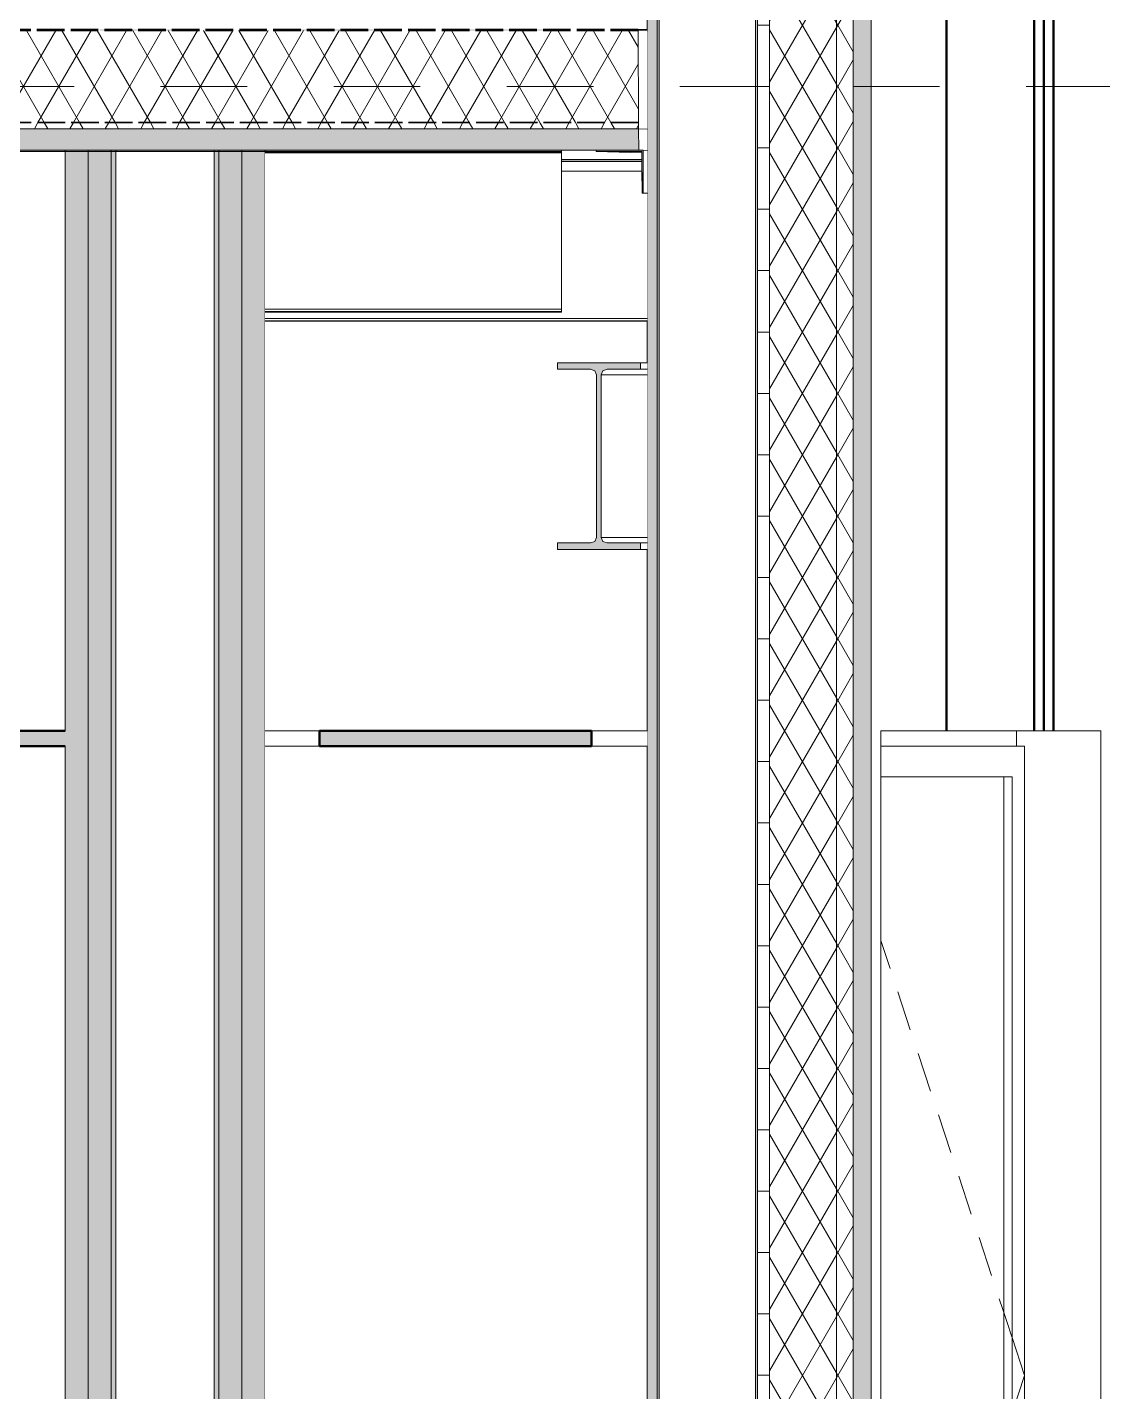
# Model space of a CAD drawing. Header units: millimetres. Extents: x -48147 to 1436659, y -488302 to 18123.
# Drawn here: x 1428847 to 1430600, y -468959 to -466736 of the extents above; entities that cross this region are included whole.
import ezdxf

# ---------------------------------------------------------------- set-up
doc = ezdxf.new("R2010")
doc.units = ezdxf.units.MM
doc.header["$MEASUREMENT"] = 0
for name, pattern in [('Dashed', [2822.222233, 1411.111116, -1411.111116]), ('Hidden Line', [55, 45, -10]), ('Wipeout_Contour', [1000, 0, -1000])]:
    doc.linetypes.add(name, pattern=pattern)
for name, color, linetype, lineweight, true_color in [('0_Pen_No__105', 7, 'Continuous', 15, 0xa6a6a6), ('New_A-20-M_Ceiling_Pen_No__107', 7, 'Continuous', 15, 0xa6a6a6), ('New_A-20-M_Ceiling_Pen_No__29', 7, 'Continuous', 50, 0x2a2a2a), ('New_A-20-M_Roof_Pen_No__147', 7, 'Continuous', 0, 0x606060), ('New_A-20-M_Roof_Pen_No__149', 7, 'Continuous', 0, 0x2a2a2a), ('New_A-20-M_Roof_Pen_No__162', 7, 'Continuous', 0, 0xe47200), ('New_A-20-M_Roof_Pen_No__81', 7, 'Continuous', 20, 0x6a6a6a), ('New_A-25-M_Wall_Ext_Pen_No__107', 7, 'Continuous', 15, 0xa6a6a6), ('New_A-25-M_Wall_Int_Pen_No__107', 7, 'Continuous', 15, 0xa6a6a6)]:
    doc.layers.add(name, color=color, linetype=linetype, lineweight=lineweight, true_color=true_color)
for name, color, linetype, lineweight in [('A-95-M_Elevation Hatch_Pen_No__22', 8, 'Continuous', 50), ('New_A-20-M_Ceiling_Pen_No__89', 8, 'Continuous', 20), ('New_A-20-M_Roof_Pen_No__193', 7, 'Continuous', 18), ('New_A-20-M_Roof_Pen_No__195', 7, 'Continuous', 35), ('New_A-20-M_Roof_Pen_No__4', 7, 'Continuous', 20), ('New_A-20-M_Roof_Pen_No__85', 8, 'Continuous', 20), ('New_A-20-M_Roof_Pen_No__92', 8, 'Continuous', 13), ('New_A-25-M_Wall_Ext_Pen_No__1', 7, 'Continuous', 13), ('New_A-25-M_Wall_Int_Pen_No__1', 7, 'Continuous', 13), ('New_A-25-M_Wall_Int_Pen_No__87', 8, 'Continuous', 20), ('New_ArchiCAD Windows_Pen_No__101', 252, 'Continuous', 15), ('New_ArchiCAD Windows_Pen_No__3', 7, 'Continuous', 18), ('New_ArchiCAD Windows_Pen_No__87', 8, 'Continuous', 20), ('S-280-M_STRUCT_FRAME.IFC Import_Pen_No__1', 7, 'Continuous', 13), ('S-280-M_STRUCT_FRAME.IFC Import_Pen_No__160', 5, 'Continuous', 200), ('S-280-M_STRUCT_FRAME.IFC Import_Pen_No__90', 8, 'Continuous', 20)]:
    doc.layers.add(name, color=color, linetype=linetype, lineweight=lineweight)
for name, color, linetype in [('New_A-20-M_Ceiling', 7, 'Continuous'), ('New_A-20-M_Roof', 7, 'Continuous'), ('New_A-25-M_Wall_Ext', 7, 'Continuous'), ('New_A-25-M_Wall_Int', 7, 'Continuous'), ('New_ArchiCAD Windows', 7, 'Continuous'), ('S-280-M_STRUCT_FRAME.IFC Import', 7, 'Continuous')]:
    doc.layers.add(name, color=color, linetype=linetype)
pattern_1 = [(60, (1424163.897, -483032.797), (-43.30127, 25), []), (120, (1424163.897, -483032.797), (43.30127, 25), [])]

# ---------------------------------------------------------------- blocks, each defined once
blk = doc.blocks.new('Section Elem_189_2', base_point=(1424163.9, -483032.8))
at = {"layer": 'New_A-25-M_Wall_Int_Pen_No__107', "linetype": 'Continuous', "lineweight": 0, "true_color": 0x535353}
blk.add_hatch(color=251, dxfattribs=at).paths.add_polyline_path([(1429151.6, -470882.8), (1429159.2, -470882.8), (1429159.2, -466936.5), (1429151.6, -466936.5)])
at = {"layer": 'New_A-25-M_Wall_Int_Pen_No__107', "linetype": 'Continuous'}
for points in [[(1429159.2, -470882.8), (1429196.8, -470882.8), (1429196.8, -466936.5), (1429159.2, -466936.5)], [(1429196.8, -470882.8), (1429234.4, -470882.8), (1429234.4, -466936.5), (1429196.8, -466936.5)]]:
    blk.add_hatch(color=256, dxfattribs=at).paths.add_polyline_path(points)
at = {"layer": 'New_A-25-M_Wall_Int_Pen_No__1', "linetype": 'Continuous'}
for p, q in [((1428946, -466936.5), (1428946, -470882.8)), ((1429196.8, -466936.5), (1429196.8, -470882.8)), ((1429234.4, -466936.5), (1429234.4, -470882.8))]:
    blk.add_line(p, q, dxfattribs=at)
at = {"color": 254, "linetype": 'Wipeout_Contour', "lineweight": 0, "ltscale": 22541037.54837224}
blk.add_wipeout([(1428611.6, -467200.2), (1426038, -467200.2), (1426038, -467882.8), (1428908.4, -467882.8), (1428908.4, -467907.8), (1426038, -467907.8), (1426038, -470882.8), (1428908.4, -470882.8), (1428908.4, -466938.3), (1428765.5, -466939.1), (1428762.6, -466939.7), (1428761.4, -466940.9), (1428768.8, -467195.7), (1428766.4, -467198.3), (1428760.6, -467199.4)], dxfattribs=at).dxf.layer = 'New_A-25-M_Wall_Int'
at = {"layer": 'New_A-25-M_Wall_Int_Pen_No__107', "linetype": 'Continuous'}
blk.add_hatch(color=256, dxfattribs=at).paths.add_polyline_path([(1428908.4, -466936.5), (1428908.4, -470882.8), (1428946, -470882.8), (1428946, -466936.5)])
at = {"layer": 'New_A-25-M_Wall_Int_Pen_No__1', "linetype": 'Continuous'}
for p, q in [((1428908.4, -466936.5), (1428908.4, -467882.8)), ((1428908.4, -467907.8), (1428908.4, -470882.8))]:
    blk.add_line(p, q, dxfattribs=at)
at = {"layer": 'New_A-25-M_Wall_Int_Pen_No__87', "linetype": 'Continuous'}
blk.add_line((1428908.4, -466936.5), (1428908.3, -466936.5), dxfattribs=at)
at = {"color": 254, "linetype": 'Wipeout_Contour', "lineweight": 0, "ltscale": 6016144.684816692}
blk.add_wipeout([(1428991.1, -470882.8), (1429151.6, -470882.8), (1429151.6, -466936.5), (1428991.1, -466936.5)], dxfattribs=at).dxf.layer = 'New_A-25-M_Wall_Int'
at = {"layer": 'New_A-25-M_Wall_Int_Pen_No__107', "linetype": 'Continuous'}
blk.add_hatch(color=256, dxfattribs=at).paths.add_polyline_path([(1428946, -470882.8), (1428983.6, -470882.8), (1428983.6, -466936.5), (1428946, -466936.5)])
at = {"layer": 'New_A-25-M_Wall_Int_Pen_No__107', "linetype": 'Continuous', "lineweight": 0, "true_color": 0x535353}
blk.add_hatch(color=251, dxfattribs=at).paths.add_polyline_path([(1428983.6, -470882.8), (1428991.1, -470882.8), (1428991.1, -466936.5), (1428983.6, -466936.5)])
at = {"layer": 'New_A-25-M_Wall_Int_Pen_No__1', "linetype": 'Continuous'}
for p, q in [((1428983.6, -466936.5), (1428983.6, -470882.8)), ((1428991.1, -466936.5), (1428991.1, -470882.8)), ((1429151.6, -466936.5), (1429151.6, -470882.8)), ((1429159.2, -466936.5), (1429159.2, -470882.8))]:
    blk.add_line(p, q, dxfattribs=at)
blk = doc.blocks.new('Section Elem_198_2', base_point=(1424163.9, -483032.8))
at = {"color": 254, "linetype": 'Wipeout_Contour', "lineweight": 0, "ltscale": 24067069.16084523}
blk.add_wipeout([(1429234.4, -467215.2), (1429234.4, -467882.8), (1429857.5, -467882.8), (1429857.5, -467587.2), (1429711, -467587.2), (1429711, -467576.5), (1429765, -467576.5), (1429771.9, -467573.9), (1429774.7, -467567.6), (1429774.7, -467302.4), (1429771.9, -467296.1), (1429765, -467293.5), (1429711, -467293.5), (1429711, -467282.8), (1429857.5, -467282.8), (1429857.5, -467215.2)], dxfattribs=at).dxf.layer = 'New_A-25-M_Wall_Int'
at = {"color": 254, "linetype": 'Wipeout_Contour', "lineweight": 0, "ltscale": 6018552.133801384}
blk.add_wipeout([(1429857.5, -467907.8), (1429234.4, -467907.8), (1429234.4, -470882.8), (1429857.5, -470882.8)], dxfattribs=at).dxf.layer = 'New_A-25-M_Wall_Int'
blk = doc.blocks.new('Section Elem_204_2', base_point=(1424163.9, -483032.8))
at = {"layer": 'New_A-25-M_Wall_Ext_Pen_No__107', "linetype": 'Continuous'}
blk.add_hatch(color=256, dxfattribs=at).paths.add_polyline_path([(1430222.8, -465609.8), (1430193.4, -465609.8), (1430193.4, -470882.8), (1430222.8, -470882.8)])
at = {"layer": 'New_A-25-M_Wall_Ext_Pen_No__1', "linetype": 'Continuous'}
blk.add_line((1430222.8, -465609.8), (1430222.8, -470882.8), dxfattribs=at)
at = {"color": 254, "linetype": 'Wipeout_Contour', "lineweight": 0, "ltscale": 15053929.90044458}
blk.add_wipeout([(1430459.7, -469982.8), (1430597.2, -469982.8), (1430597.2, -467882.8), (1430459.7, -467882.8), (1430459.7, -467907.8), (1430472.6, -467907.8), (1430472.6, -467957.8), (1430472.6, -469907.8), (1430472.6, -469957.8), (1430459.7, -469957.8)], dxfattribs=at).dxf.layer = 'New_A-25-M_Wall_Ext'
at = {"color": 254, "linetype": 'Wipeout_Contour', "lineweight": 0, "ltscale": 6019534.890238613}
blk.add_wipeout([(1430193.4, -465609.8), (1430166.1, -465609.8), (1430166.1, -470882.8), (1430193.4, -470882.8)], dxfattribs=at).dxf.layer = 'New_A-25-M_Wall_Ext'
at = {"layer": 'New_A-25-M_Wall_Ext_Pen_No__107', "linetype": 'Continuous'}
h = blk.add_hatch(dxfattribs=at)
h.set_pattern_fill('Batt_Insulation_0002', color=256, style=0, pattern_type=2)
h.set_pattern_definition(pattern_1)
h.paths.add_polyline_path([(1430193.4, -465609.8), (1430166.1, -465609.8), (1430166.1, -470882.8), (1430193.4, -470882.8)])
at = {"layer": 'New_A-25-M_Wall_Ext_Pen_No__1', "linetype": 'Continuous'}
blk.add_line((1430193.4, -465609.8), (1430193.4, -470882.8), dxfattribs=at)
at = {"color": 254, "linetype": 'Wipeout_Contour', "lineweight": 0, "ltscale": 6019275.812907477}
blk.add_wipeout([(1430166.1, -465609.8), (1430057.1, -465609.8), (1430057.1, -470882.8), (1430166.1, -470882.8)], dxfattribs=at).dxf.layer = 'New_A-25-M_Wall_Ext'
at = {"layer": 'New_A-25-M_Wall_Ext_Pen_No__107', "linetype": 'Continuous'}
h = blk.add_hatch(dxfattribs=at)
h.set_pattern_fill('Batt_Insulation_0002', color=256, style=0, pattern_type=2)
h.set_pattern_definition(pattern_1)
h.paths.add_polyline_path([(1430166.1, -465609.8), (1430057.1, -465609.8), (1430057.1, -470882.8), (1430166.1, -470882.8)])
at = {"layer": 'New_A-25-M_Wall_Ext_Pen_No__1', "linetype": 'Continuous'}
blk.add_line((1430166.1, -465609.8), (1430166.1, -470882.8), dxfattribs=at)
at = {"color": 254, "linetype": 'Wipeout_Contour', "lineweight": 0, "ltscale": 6019031.244262343}
blk.add_wipeout([(1430057.1, -465609.8), (1430037.5, -465609.8), (1430037.5, -470882.8), (1430057.1, -470882.8)], dxfattribs=at).dxf.layer = 'New_A-25-M_Wall_Ext'
at = {"layer": 'New_A-25-M_Wall_Ext_Pen_No__107', "linetype": 'Continuous', "lineweight": 0, "true_color": 0x535353}
blk.add_hatch(color=251, dxfattribs=at).paths.add_polyline_path([(1430037.5, -465609.8), (1430034.2, -465609.8), (1430034.2, -470882.8), (1430037.5, -470882.8)])
at = {"layer": 'New_A-25-M_Wall_Ext_Pen_No__107', "linetype": 'Continuous'}
h = blk.add_hatch(dxfattribs=at)
h.set_pattern_fill('Plywood_0002', color=256, style=0, pattern_type=2)
h.set_pattern_definition([(0, (1424163.9, -483032.8), (0, 100), [])])
h.paths.add_polyline_path([(1430057.1, -465609.8), (1430037.5, -465609.8), (1430037.5, -470882.8), (1430057.1, -470882.8)])
at = {"layer": 'New_A-25-M_Wall_Ext_Pen_No__1', "linetype": 'Continuous'}
blk.add_line((1430057.1, -465609.8), (1430057.1, -470882.8), dxfattribs=at)
at = {"color": 254, "linetype": 'Wipeout_Contour', "lineweight": 0, "ltscale": 6018683.048033751}
blk.add_wipeout([(1430034.2, -465609.8), (1429877.2, -465609.8), (1429877.2, -470882.8), (1430034.2, -470882.8)], dxfattribs=at).dxf.layer = 'New_A-25-M_Wall_Ext'
at = {"layer": 'New_A-25-M_Wall_Ext_Pen_No__107', "linetype": 'Continuous', "lineweight": 0, "true_color": 0x535353}
blk.add_hatch(color=251, dxfattribs=at).paths.add_polyline_path([(1429877.2, -465609.8), (1429873.9, -465609.8), (1429873.9, -470882.8), (1429877.2, -470882.8)])
at = {"layer": 'New_A-25-M_Wall_Ext_Pen_No__1', "linetype": 'Continuous'}
for p, q in [((1430034.2, -465609.8), (1430034.2, -470882.8)), ((1430037.5, -465609.8), (1430037.5, -470882.8))]:
    blk.add_line(p, q, dxfattribs=at)
at = {"color": 254, "linetype": 'Wipeout_Contour', "lineweight": 0, "ltscale": 6018341.070091289}
blk.add_wipeout([(1429873.9, -465609.8), (1429857.5, -465609.8), (1429857.5, -470882.8), (1429873.9, -470882.8)], dxfattribs=at).dxf.layer = 'New_A-25-M_Wall_Ext'
at = {"layer": 'New_A-25-M_Wall_Ext_Pen_No__107', "linetype": 'Continuous'}
h = blk.add_hatch(dxfattribs=at)
h.set_pattern_fill('Plaster_0002', color=256, style=0, pattern_type=2)
h.set_pattern_definition([(270, (1424163.9, -483032.8), (86.60254, 0), [0, -50]), (270, (1424207.2, -483057.8), (86.60254, 0), [0, -50])])
h.paths.add_polyline_path([(1429873.9, -465609.8), (1429857.5, -465609.8), (1429857.5, -470882.8), (1429873.9, -470882.8)])
at = {"layer": 'New_A-25-M_Wall_Ext_Pen_No__1', "linetype": 'Continuous'}
for p, q in [((1429857.5, -465609.8), (1429857.5, -470882.8)), ((1429873.9, -465609.8), (1429873.9, -470882.8)), ((1429877.2, -465609.8), (1429877.2, -470882.8))]:
    blk.add_line(p, q, dxfattribs=at)
blk = doc.blocks.new('Section Elem_207_2', base_point=(1424163.9, -483032.8))
at = {"layer": 'New_ArchiCAD Windows_Pen_No__87', "linetype": 'Continuous'}
blk.add_line((1430597.2, -467882.8), (1430597.2, -469982.8), dxfattribs=at)
at = {"color": 254, "linetype": 'Wipeout_Contour', "lineweight": 0, "ltscale": 6019733.257467322}
blk.add_wipeout([(1430459.7, -467882.8), (1430238.3, -467882.8), (1430238.3, -467907.8), (1430459.7, -467907.8)], dxfattribs=at).dxf.layer = 'New_ArchiCAD Windows'
at = {"color": 254, "linetype": 'Wipeout_Contour', "lineweight": 0, "ltscale": 6021393.895346639}
blk.add_wipeout([(1430438.9, -469907.8), (1430452.7, -469907.8), (1430452.7, -467957.8), (1430438.9, -467957.8)], dxfattribs=at).dxf.layer = 'New_ArchiCAD Windows'
at = {"color": 254, "linetype": 'Wipeout_Contour', "lineweight": 0, "ltscale": 7527818.187082591}
blk.add_wipeout([(1430238.3, -469957.8), (1430238.3, -469982.8), (1430459.7, -469982.8), (1430459.7, -469957.8), (1430268.2, -469957.8)], dxfattribs=at).dxf.layer = 'New_ArchiCAD Windows'
at = {"layer": 'New_ArchiCAD Windows_Pen_No__87', "linetype": 'Continuous'}
for p, q in [((1430238.3, -467882.8), (1430597.2, -467882.8)), ((1430597.2, -469982.8), (1430238.3, -469982.8))]:
    blk.add_line(p, q, dxfattribs=at)
at = {"color": 254, "linetype": 'Wipeout_Contour', "lineweight": 0, "ltscale": 6021457.929453004}
blk.add_wipeout([(1430452.7, -469907.8), (1430472.6, -469907.8), (1430472.6, -467957.8), (1430452.7, -467957.8)], dxfattribs=at).dxf.layer = 'New_ArchiCAD Windows'
at = {"layer": 'New_ArchiCAD Windows_Pen_No__3', "linetype": 'Continuous'}
for p in [(1430452.3, -468871.2), (1430452.3, -468994.4)]:
    blk.add_line(p, (1430472.6, -468932.8), dxfattribs=at)
at = {"color": 254, "linetype": 'Wipeout_Contour', "lineweight": 0, "ltscale": 7524855.575404113}
blk.add_wipeout([(1430238.3, -467907.8), (1430238.3, -467957.8), (1430452.7, -467957.8), (1430472.6, -467957.8), (1430472.6, -467907.8)], dxfattribs=at).dxf.layer = 'New_ArchiCAD Windows'
at = {"color": 254, "linetype": 'Wipeout_Contour', "lineweight": 0, "ltscale": 7527954.939195981}
blk.add_wipeout([(1430452.7, -469907.8), (1430238.3, -469907.8), (1430238.3, -469957.8), (1430472.6, -469957.8), (1430472.6, -469907.8)], dxfattribs=at).dxf.layer = 'New_ArchiCAD Windows'
at = {"layer": 'New_ArchiCAD Windows_Pen_No__101', "linetype": 'Continuous'}
for p, q in [((1430459.7, -467882.8), (1430459.7, -467907.8)), ((1430472.6, -467907.8), (1430238.3, -467907.8)), ((1430472.6, -467957.8), (1430472.6, -467907.8)), ((1430452.7, -467957.8), (1430452.7, -469907.8)), ((1430472.6, -469907.8), (1430472.6, -467957.8)), ((1430472.6, -469957.8), (1430472.6, -469907.8)), ((1430238.3, -469957.8), (1430472.6, -469957.8)), ((1430459.7, -469957.8), (1430459.7, -469982.8))]:
    blk.add_line(p, q, dxfattribs=at)
at = {"color": 254, "linetype": 'Wipeout_Contour', "lineweight": 0, "ltscale": 6020986.548499651}
blk.add_wipeout([(1430238.3, -467957.8), (1430238.3, -469907.8), (1430438.9, -469907.8), (1430438.9, -467957.8)], dxfattribs=at).dxf.layer = 'New_ArchiCAD Windows'
at = {"layer": 'New_ArchiCAD Windows_Pen_No__101', "linetype": 'Continuous'}
for p, q in [((1430238.3, -467957.8), (1430452.7, -467957.8)), ((1430438.9, -469907.8), (1430438.9, -467957.8)), ((1430452.7, -469907.8), (1430238.3, -469907.8))]:
    blk.add_line(p, q, dxfattribs=at)
at = {"layer": 'New_ArchiCAD Windows_Pen_No__3', "linetype": 'Continuous'}
for p, q in [((1430238.3, -468224.3), (1430253.3, -468269.6)), ((1430266, -468308.1), (1430286.4, -468369.7)), ((1430299.1, -468408.1), (1430319.5, -468469.7)), ((1430332.2, -468508.2), (1430352.6, -468569.8)), ((1430365.3, -468608.3), (1430385.7, -468669.9)), ((1430398.4, -468708.3), (1430418.8, -468769.9)), ((1430431.5, -468808.4), (1430451.9, -468870)), ((1430431.5, -469057.2), (1430451.9, -468995.6)), ((1430398.4, -469157.2), (1430418.8, -469095.7)), ((1430365.3, -469257.3), (1430385.7, -469195.7)), ((1430332.2, -469357.4), (1430352.6, -469295.8)), ((1430299.1, -469457.5), (1430319.5, -469395.9)), ((1430266, -469557.5), (1430286.4, -469495.9)), ((1430238.3, -469641.3), (1430253.3, -469596))]:
    blk.add_line(p, q, dxfattribs=at)
at = {"layer": 'New_ArchiCAD Windows_Pen_No__87', "linetype": 'Continuous'}
blk.add_line((1430238.3, -469982.8), (1430238.3, -467882.8), dxfattribs=at)
blk = doc.blocks.new('Section Elem_303_2', base_point=(1424163.9, -483032.8))
at = {"color": 254, "linetype": 'Wipeout_Contour', "lineweight": 0, "ltscale": 6015664.439912975}
blk.add_wipeout([(1429323, -467882.8), (1429234.4, -467882.8), (1429234.4, -467907.8), (1429323, -467907.8)], dxfattribs=at).dxf.layer = 'New_A-20-M_Ceiling'
at = {"color": 254, "linetype": 'Wipeout_Contour', "lineweight": 0, "ltscale": 6017692.386117251}
blk.add_wipeout([(1429857.5, -467882.8), (1429766.8, -467882.8), (1429766.8, -467907.8), (1429857.5, -467907.8)], dxfattribs=at).dxf.layer = 'New_A-20-M_Ceiling'
at = {"layer": 'New_A-20-M_Ceiling_Pen_No__107', "linetype": 'Continuous'}
blk.add_hatch(color=256, dxfattribs=at).paths.add_polyline_path([(1429323, -467882.8), (1429323, -467907.8), (1429766.8, -467907.8), (1429766.8, -467882.8)])
at = {"layer": 'New_A-20-M_Ceiling_Pen_No__29', "linetype": 'Continuous'}
for p, q in [((1429323, -467882.8), (1429323, -467907.8)), ((1429766.8, -467882.8), (1429323, -467882.8)), ((1429766.8, -467882.8), (1429766.8, -467907.8)), ((1429766.8, -467907.8), (1429323, -467907.8))]:
    blk.add_line(p, q, dxfattribs=at)
at = {"layer": 'New_A-20-M_Ceiling_Pen_No__89', "linetype": 'Continuous'}
for p, q in [((1429234.4, -467882.8), (1429323, -467882.8)), ((1429766.8, -467882.8), (1429857.5, -467882.8)), ((1429234.4, -467907.8), (1429323, -467907.8)), ((1429766.8, -467907.8), (1429857.5, -467907.8))]:
    blk.add_line(p, q, dxfattribs=at)
blk = doc.blocks.new('Section Elem_304_2', base_point=(1424163.9, -483032.8))
at = {"layer": 'New_A-20-M_Ceiling_Pen_No__107', "linetype": 'Continuous'}
blk.add_hatch(color=256, dxfattribs=at).paths.add_polyline_path([(1428908.4, -467882.8), (1425478.9, -467882.8), (1425478.9, -467907.8), (1428908.4, -467907.8)])
at = {"layer": 'New_A-20-M_Ceiling_Pen_No__29', "linetype": 'Continuous'}
for p, q in [((1428908.4, -467882.8), (1425495.3, -467882.8)), ((1428908.4, -467907.8), (1425495.3, -467907.8))]:
    blk.add_line(p, q, dxfattribs=at)
blk = doc.blocks.new('*X345', base_point=(1424163.9, -483032.8))
at = {"layer": 'New_A-20-M_Roof_Pen_No__162', "linetype": 'Continuous'}
for points in [[(1429114.7, -466739.5), (1428964.7, -466739.5), (1428964.7, -466741.5), (1429114.7, -466741.5)], [(1429414.7, -466739.5), (1429264.7, -466739.5), (1429264.7, -466741.5), (1429414.7, -466741.5)], [(1429714.7, -466739.5), (1429564.7, -466739.5), (1429564.7, -466741.5), (1429714.7, -466741.5)]]:
    blk.add_hatch(color=256, dxfattribs=at).paths.add_polyline_path(points)
blk = doc.blocks.new('Section Elem_319_2', base_point=(1424163.9, -483032.8))
at = {"color": 254, "linetype": 'Wipeout_Contour', "lineweight": 0, "ltscale": 6016401.784468989}
blk.add_wipeout([(1429842.6, -466739.5), (1429842.6, -466741.5), (1429857.5, -466741.9), (1429857.5, -466739.9)], dxfattribs=at).dxf.layer = 'New_A-20-M_Roof'
at = {"color": 254, "linetype": 'Wipeout_Contour', "lineweight": 0, "ltscale": 10528679.95324783}
blk.add_wipeout([(1429774.4, -466936.5), (1429717.7, -466936.5), (1429717.7, -466951.5), (1429848.7, -466951.5), (1429848.6, -466940.7), (1429784.7, -466938.8), (1429774.4, -466938.5)], dxfattribs=at).dxf.layer = 'New_A-20-M_Roof'
at = {"layer": 'New_A-20-M_Roof_Pen_No__4', "linetype": 'Continuous'}
blk.add_line((1429774.4, -466936.5), (1429717.7, -466936.5), dxfattribs=at)
at = {"layer": 'New_A-20-M_Roof_Pen_No__4', "linetype": 'Continuous', "flags": 128}
blk.add_lwpolyline([(1429717.7, -466936.5), (1429234.4, -466936.5), (1429196.8, -466936.5), (1429159.2, -466936.5), (1429151.6, -466936.5), (1428991.1, -466936.5), (1428983.6, -466936.5), (1428946, -466936.5), (1428908.4, -466936.5), (1425495.3, -466936.5), (1425478.9, -466936.5), (1425475.6, -466936.5), (1425454.9, -466936.5), (1425427.7, -466936.5), (1425405.9, -466936.5), (1425402.6, -466936.5)], dxfattribs=at)
at = {"color": 254, "linetype": 'Wipeout_Contour', "lineweight": 0, "ltscale": 6016503.127638288}
blk.add_wipeout([(1429842.6, -466741.5), (1429843.5, -466901.5), (1429857.5, -466901.9), (1429857.5, -466741.9)], dxfattribs=at).dxf.layer = 'New_A-20-M_Roof'
at = {"color": 254, "linetype": 'Wipeout_Contour', "lineweight": 0, "ltscale": 5985006.192806136}
blk.add_wipeout([(1429842.6, -466739.5), (1413335.4, -466739.5), (1413335.4, -466741.5), (1429842.6, -466741.5)], dxfattribs=at).dxf.layer = 'New_A-20-M_Roof'
at = {"color": 254, "linetype": 'Wipeout_Contour', "lineweight": 0, "ltscale": 7520787.174021939}
blk.add_wipeout([(1429843.5, -466901.5), (1429843.7, -466936.5), (1429850.8, -466936.5), (1429857.5, -466936.7), (1429857.5, -466901.9)], dxfattribs=at).dxf.layer = 'New_A-20-M_Roof'
at = {"layer": 'New_A-20-M_Roof_Pen_No__4', "linetype": 'Continuous'}
blk.add_line((1429843.7, -466936.5), (1429774.4, -466936.5), dxfattribs=at)
at = {"layer": 'New_A-20-M_Roof'}
blk.add_blockref('*X345', (1424163.9, -483032.8), dxfattribs=at)
at = {"color": 254, "linetype": 'Wipeout_Contour', "lineweight": 0, "ltscale": 5985101.8359493}
blk.add_wipeout([(1413335.4, -466741.5), (1413335.4, -466891.5), (1429843.4, -466891.5), (1429842.6, -466741.5)], dxfattribs=at).dxf.layer = 'New_A-20-M_Roof'
at = {"layer": 'New_A-20-M_Roof_Pen_No__85', "linetype": 'Continuous'}
h = blk.add_hatch(dxfattribs=at)
h.set_pattern_fill('Batt_Insulation_0002', color=256, style=0, pattern_type=2)
h.set_pattern_definition(pattern_1)
h.paths.add_polyline_path([(1413335.4, -466741.5), (1413335.4, -466891.5), (1429843.4, -466891.5), (1429842.6, -466741.5)])
at = {"layer": 'New_A-20-M_Roof_Pen_No__195', "linetype": 'Hidden Line'}
for p, q in [((1429842.6, -466739.5), (1413335.4, -466739.5)), ((1429842.6, -466741.5), (1413335.4, -466741.5))]:
    blk.add_line(p, q, dxfattribs=at)
at = {"layer": 'New_A-20-M_Roof_Pen_No__92', "linetype": 'Continuous'}
for p, q in [((1429842.6, -466739.5), (1429857.5, -466739.9)), ((1429857.5, -466741.9), (1429842.6, -466741.5))]:
    blk.add_line(p, q, dxfattribs=at)
at = {"color": 254, "linetype": 'Wipeout_Contour', "lineweight": 0, "ltscale": 5985202.513946898}
blk.add_wipeout([(1413335.4, -466891.5), (1413335.4, -466901.5), (1429843.5, -466901.5), (1429843.4, -466891.5)], dxfattribs=at).dxf.layer = 'New_A-20-M_Roof'
at = {"layer": 'New_A-20-M_Roof_Pen_No__81', "linetype": 'Continuous', "lineweight": 0, "true_color": 0x353535}
blk.add_hatch(color=250, dxfattribs=at).paths.add_polyline_path([(1413335.4, -466901.5), (1413335.4, -466936.5), (1429843.7, -466936.5), (1429843.5, -466901.5)])
at = {"layer": 'New_A-20-M_Roof_Pen_No__85', "linetype": 'Continuous'}
h = blk.add_hatch(dxfattribs=at)
h.set_pattern_fill('Batt_Insulation_0002', color=256, style=0, pattern_type=2)
h.set_pattern_definition(pattern_1)
h.paths.add_polyline_path([(1413335.4, -466891.5), (1413335.4, -466901.5), (1429843.5, -466901.5), (1429843.4, -466891.5)])
at = {"layer": 'New_A-20-M_Roof_Pen_No__147', "linetype": 'Continuous'}
blk.add_line((1429843.5, -466901.5), (1429843.7, -466936.5), dxfattribs=at)
at = {"layer": 'New_A-20-M_Roof_Pen_No__149', "linetype": 'Continuous'}
blk.add_line((1429843.5, -466901.5), (1413335.4, -466901.5), dxfattribs=at)
at = {"layer": 'New_A-20-M_Roof_Pen_No__193', "linetype": 'Continuous', "flags": 128}
blk.add_lwpolyline([(1429842.6, -466739.5), (1429842.6, -466741.5), (1429843.4, -466891.5), (1429843.5, -466901.5)], dxfattribs=at)
at = {"layer": 'New_A-20-M_Roof_Pen_No__195', "linetype": 'Hidden Line'}
blk.add_line((1429843.4, -466891.5), (1413335.4, -466891.5), dxfattribs=at)
at = {"layer": 'New_A-20-M_Roof_Pen_No__92', "linetype": 'Continuous'}
blk.add_line((1429857.5, -466901.9), (1429843.5, -466901.5), dxfattribs=at)
blk = doc.blocks.new('Section Elem_359_2', base_point=(1424163.9, -483032.8))
at = {"color": 254, "linetype": 'Wipeout_Contour', "lineweight": 0, "ltscale": 6015830.83007348}
blk.add_wipeout([(1429234.4, -467210.8), (1429234.4, -467213.3), (1429857.5, -467213.3), (1429857.5, -467210.8)], dxfattribs=at).dxf.layer = 'S-280-M_STRUCT_FRAME.IFC Import'
at = {"color": 254, "linetype": 'Wipeout_Contour', "lineweight": 0, "ltscale": 6015833.094449557}
blk.add_wipeout([(1429857.5, -467213.3), (1429234.4, -467213.3), (1429234.4, -467214.4), (1429857.5, -467214.4)], dxfattribs=at).dxf.layer = 'S-280-M_STRUCT_FRAME.IFC Import'
at = {"color": 254, "linetype": 'Wipeout_Contour', "lineweight": 0, "ltscale": 12032276.81700536}
blk.add_wipeout([(1429234.4, -467200.2), (1429234.4, -467210.8), (1429857.5, -467210.8), (1429857.5, -467006.8), (1429849, -467006.5), (1429848.8, -466970.4), (1429717.7, -466970.4), (1429717.7, -467200.2)], dxfattribs=at).dxf.layer = 'S-280-M_STRUCT_FRAME.IFC Import'
at = {"color": 254, "linetype": 'Wipeout_Contour', "lineweight": 0, "ltscale": 6016423.212377993}
blk.add_wipeout([(1429717.7, -466955), (1429717.7, -466970.4), (1429848.8, -466970.4), (1429848.7, -466955)], dxfattribs=at).dxf.layer = 'S-280-M_STRUCT_FRAME.IFC Import'
at = {"color": 254, "linetype": 'Wipeout_Contour', "lineweight": 0, "ltscale": 6015834.275397826}
blk.add_wipeout([(1429857.5, -467214.4), (1429234.4, -467214.4), (1429234.4, -467215.2), (1429857.5, -467215.2)], dxfattribs=at).dxf.layer = 'S-280-M_STRUCT_FRAME.IFC Import'
at = {"layer": 'S-280-M_STRUCT_FRAME.IFC Import_Pen_No__90', "linetype": 'Continuous'}
for p, q in [((1429848.8, -466970.4), (1429717.7, -466970.4)), ((1429848.8, -466970.4), (1429717.7, -466970.4)), ((1429857.5, -467210.8), (1429234.4, -467210.8)), ((1429857.5, -467214.4), (1429234.4, -467214.4)), ((1429857.5, -467215.2), (1429234.4, -467215.2))]:
    blk.add_line(p, q, dxfattribs=at)
at = {"color": 254, "linetype": 'Wipeout_Contour', "lineweight": 0, "ltscale": 6016411.985161752}
blk.add_wipeout([(1429717.7, -466952.5), (1429717.7, -466955), (1429848.7, -466955), (1429848.7, -466952.5)], dxfattribs=at).dxf.layer = 'S-280-M_STRUCT_FRAME.IFC Import'
at = {"color": 254, "linetype": 'Wipeout_Contour', "lineweight": 0, "ltscale": 6016409.75970253}
blk.add_wipeout([(1429717.7, -466951.5), (1429717.7, -466952.5), (1429848.7, -466952.5), (1429848.7, -466951.5)], dxfattribs=at).dxf.layer = 'S-280-M_STRUCT_FRAME.IFC Import'
at = {"layer": 'S-280-M_STRUCT_FRAME.IFC Import_Pen_No__90', "linetype": 'Continuous'}
for p, q in [((1429848.7, -466951.5), (1429717.7, -466951.5)), ((1429848.7, -466955), (1429717.7, -466955))]:
    blk.add_line(p, q, dxfattribs=at)
blk = doc.blocks.new('Section Elem_360_2', base_point=(1424163.9, -483032.8))
at = {"color": 254, "linetype": 'Wipeout_Contour', "lineweight": 0, "ltscale": 6006469.053519114}
blk.add_wipeout([(1428908.4, -466938.3), (1425495.3, -466938.3), (1425522.3, -466939.1), (1428765.5, -466939.1)], dxfattribs=at).dxf.layer = 'S-280-M_STRUCT_FRAME.IFC Import'
at = {"color": 254, "linetype": 'Wipeout_Contour', "lineweight": 0, "ltscale": 6015546.309213626}
blk.add_wipeout([(1429717.7, -467195.7), (1429234.4, -467195.7), (1429234.4, -467198.3), (1429717.7, -467198.3)], dxfattribs=at).dxf.layer = 'S-280-M_STRUCT_FRAME.IFC Import'
at = {"color": 254, "linetype": 'Wipeout_Contour', "lineweight": 0, "ltscale": 6015548.573932279}
blk.add_wipeout([(1429234.4, -467199.4), (1429717.7, -467199.4), (1429717.7, -467198.3), (1429234.4, -467198.3)], dxfattribs=at).dxf.layer = 'S-280-M_STRUCT_FRAME.IFC Import'
at = {"color": 254, "linetype": 'Wipeout_Contour', "lineweight": 0, "ltscale": 6015386.459108573}
blk.add_wipeout([(1429234.4, -467195.7), (1429717.7, -467195.7), (1429717.7, -466940.9), (1429234.4, -466940.9)], dxfattribs=at).dxf.layer = 'S-280-M_STRUCT_FRAME.IFC Import'
at = {"color": 254, "linetype": 'Wipeout_Contour', "lineweight": 0, "ltscale": 6015227.40408963}
blk.add_wipeout([(1429234.4, -466939.7), (1429234.4, -466940.9), (1429717.7, -466940.9), (1429717.7, -466939.7)], dxfattribs=at).dxf.layer = 'S-280-M_STRUCT_FRAME.IFC Import'
at = {"color": 254, "linetype": 'Wipeout_Contour', "lineweight": 0, "ltscale": 6015549.754762033}
blk.add_wipeout([(1429717.7, -467199.4), (1429234.4, -467199.4), (1429234.4, -467200.2), (1429717.7, -467200.2)], dxfattribs=at).dxf.layer = 'S-280-M_STRUCT_FRAME.IFC Import'
at = {"layer": 'S-280-M_STRUCT_FRAME.IFC Import_Pen_No__90', "linetype": 'Continuous'}
for p, q in [((1429717.7, -467195.7), (1429234.4, -467195.7)), ((1429717.7, -467199.4), (1429234.4, -467199.4)), ((1429717.7, -467200.2), (1429234.4, -467200.2)), ((1429717.7, -467198.3), (1429717.7, -467195.7)), ((1429717.7, -467199.4), (1429717.7, -467198.3)), ((1429717.7, -467200.2), (1429717.7, -467199.4))]:
    blk.add_line(p, q, dxfattribs=at)
at = {"color": 254, "linetype": 'Wipeout_Contour', "lineweight": 0, "ltscale": 6015226.272641333}
blk.add_wipeout([(1429234.4, -466939.7), (1429717.7, -466939.7), (1429717.7, -466939.1), (1429234.4, -466939.1)], dxfattribs=at).dxf.layer = 'S-280-M_STRUCT_FRAME.IFC Import'
at = {"color": 254, "linetype": 'Wipeout_Contour', "lineweight": 0, "ltscale": 6015225.450417409}
blk.add_wipeout([(1429234.4, -466939.1), (1429717.7, -466939.1), (1429717.7, -466938.3), (1429234.4, -466938.3)], dxfattribs=at).dxf.layer = 'S-280-M_STRUCT_FRAME.IFC Import'
at = {"layer": 'S-280-M_STRUCT_FRAME.IFC Import_Pen_No__160', "linetype": 'Continuous', "lineweight": 0, "true_color": 0x00007f}
blk.add_hatch(color=176, dxfattribs=at).paths.add_polyline_path([(1429717.7, -466936.5), (1413446.7, -466936.5), (1413446.7, -466938.3), (1429717.7, -466938.3)])
at = {"layer": 'S-280-M_STRUCT_FRAME.IFC Import_Pen_No__1', "linetype": 'Continuous'}
for p, q in [((1429717.7, -466938.3), (1413446.7, -466938.3)), ((1429717.7, -466936.5), (1429717.7, -466938.3))]:
    blk.add_line(p, q, dxfattribs=at)
at = {"layer": 'S-280-M_STRUCT_FRAME.IFC Import_Pen_No__90', "linetype": 'Continuous'}
for p, q in [((1429717.7, -466939.1), (1429234.4, -466939.1)), ((1429717.7, -466940.9), (1429234.4, -466940.9)), ((1429717.7, -466939.1), (1429717.7, -466938.3)), ((1429717.7, -466939.7), (1429717.7, -466939.1)), ((1429717.7, -466940.9), (1429717.7, -466939.7)), ((1429717.7, -467195.7), (1429717.7, -466940.9))]:
    blk.add_line(p, q, dxfattribs=at)
blk = doc.blocks.new('Section Elem_391_2', base_point=(1424163.9, -483032.8))
at = {"color": 254, "linetype": 'Wipeout_Contour', "lineweight": 0, "ltscale": 6016704.243248557}
blk.add_wipeout([(1429850.8, -466936.5), (1429851.1, -467006.5), (1429857.5, -467006.7), (1429857.5, -466936.7)], dxfattribs=at).dxf.layer = 'S-280-M_STRUCT_FRAME.IFC Import'
at = {"color": 254, "linetype": 'Wipeout_Contour', "lineweight": 0, "ltscale": 4512410.845599006}
blk.add_wipeout([(1429848.6, -466938.5), (1429774.4, -466938.5), (1429848.6, -466940.7)], dxfattribs=at).dxf.layer = 'S-280-M_STRUCT_FRAME.IFC Import'
at = {"color": 254, "linetype": 'Wipeout_Contour', "lineweight": 0, "ltscale": 6016745.748944069}
blk.add_wipeout([(1429851.1, -467006.5), (1429849, -467006.5), (1429857.5, -467006.8), (1429857.5, -467006.7)], dxfattribs=at).dxf.layer = 'S-280-M_STRUCT_FRAME.IFC Import'
at = {"layer": 'S-280-M_STRUCT_FRAME.IFC Import_Pen_No__160', "linetype": 'Continuous', "lineweight": 0, "true_color": 0x00007f}
blk.add_hatch(color=176, dxfattribs=at).paths.add_polyline_path([(1429851.1, -467006.5), (1429850.8, -466936.5), (1429774.4, -466936.5), (1429774.4, -466938.5), (1429848.6, -466938.5), (1429849, -467006.5)])
at = {"layer": 'S-280-M_STRUCT_FRAME.IFC Import_Pen_No__1', "linetype": 'Continuous'}
for p, q in [((1429774.4, -466936.5), (1429774.4, -466938.5)), ((1429848.6, -466938.5), (1429774.4, -466938.5)), ((1429850.8, -466936.5), (1429843.7, -466936.5)), ((1429848.6, -466938.5), (1429849, -467006.5)), ((1429850.8, -466936.5), (1429851.1, -467006.5)), ((1429851.1, -467006.5), (1429849, -467006.5))]:
    blk.add_line(p, q, dxfattribs=at)
at = {"layer": 'S-280-M_STRUCT_FRAME.IFC Import_Pen_No__90', "linetype": 'Continuous'}
for p, q in [((1429774.4, -466938.5), (1429848.6, -466940.7)), ((1429850.8, -466936.5), (1429857.5, -466936.7)), ((1429849, -467006.5), (1429857.5, -467006.8)), ((1429851.1, -467006.5), (1429857.5, -467006.7))]:
    blk.add_line(p, q, dxfattribs=at)
blk = doc.blocks.new('Section Elem_394_2', base_point=(1424163.9, -483032.8))
at = {"layer": 'S-280-M_STRUCT_FRAME.IFC Import_Pen_No__1', "linetype": 'Continuous'}
for p, q in [((1429711, -467282.8), (1429711, -467293.5)), ((1429711, -467576.5), (1429711, -467587.2))]:
    blk.add_line(p, q, dxfattribs=at)
at = {"color": 254, "linetype": 'Wipeout_Contour', "lineweight": 0, "ltscale": 6017088.58396143}
blk.add_wipeout([(1429846.3, -467282.8), (1429846.3, -467293.5), (1429857.5, -467293.5), (1429857.5, -467282.8)], dxfattribs=at).dxf.layer = 'S-280-M_STRUCT_FRAME.IFC Import'
at = {"color": 254, "linetype": 'Wipeout_Contour', "lineweight": 0, "ltscale": 6017453.62826201}
blk.add_wipeout([(1429846.3, -467576.5), (1429846.3, -467587.2), (1429857.5, -467587.2), (1429857.5, -467576.5)], dxfattribs=at).dxf.layer = 'S-280-M_STRUCT_FRAME.IFC Import'
at = {"color": 254, "linetype": 'Wipeout_Contour', "lineweight": 0, "ltscale": 6016987.530604934}
blk.add_wipeout([(1429792.3, -467293.5), (1429785.4, -467296.1), (1429857.5, -467296.1), (1429857.5, -467293.5)], dxfattribs=at).dxf.layer = 'S-280-M_STRUCT_FRAME.IFC Import'
at = {"layer": 'S-280-M_STRUCT_FRAME.IFC Import_Pen_No__1', "linetype": 'Continuous'}
blk.add_line((1429846.3, -467282.8), (1429711, -467282.8), dxfattribs=at)
at = {"layer": 'S-280-M_STRUCT_FRAME.IFC Import_Pen_No__90', "linetype": 'Continuous'}
blk.add_line((1429857.5, -467282.8), (1429846.3, -467282.8), dxfattribs=at)
at = {"color": 254, "linetype": 'Wipeout_Contour', "lineweight": 0, "ltscale": 6016983.838062997}
blk.add_wipeout([(1429785.4, -467296.1), (1429782.5, -467302.4), (1429857.5, -467302.4), (1429857.5, -467296.1)], dxfattribs=at).dxf.layer = 'S-280-M_STRUCT_FRAME.IFC Import'
at = {"color": 254, "linetype": 'Wipeout_Contour', "lineweight": 0, "ltscale": 6017149.881214356}
blk.add_wipeout([(1429782.5, -467302.4), (1429782.5, -467567.6), (1429857.5, -467567.6), (1429857.5, -467302.4)], dxfattribs=at).dxf.layer = 'S-280-M_STRUCT_FRAME.IFC Import'
at = {"layer": 'S-280-M_STRUCT_FRAME.IFC Import_Pen_No__1', "linetype": 'Continuous'}
blk.add_line((1429846.3, -467282.8), (1429846.3, -467293.5), dxfattribs=at)
at = {"layer": 'S-280-M_STRUCT_FRAME.IFC Import_Pen_No__1', "linetype": 'Continuous', "flags": 128}
for points in [[(1429771.9, -467296.1), (1429765, -467293.5), (1429711, -467293.5)], [(1429846.3, -467293.5), (1429792.3, -467293.5), (1429785.4, -467296.1)]]:
    blk.add_lwpolyline(points, dxfattribs=at)
at = {"layer": 'S-280-M_STRUCT_FRAME.IFC Import_Pen_No__90', "linetype": 'Continuous'}
for p, q in [((1429857.5, -467293.5), (1429846.3, -467293.5)), ((1429857.5, -467302.4), (1429782.5, -467302.4))]:
    blk.add_line(p, q, dxfattribs=at)
at = {"color": 254, "linetype": 'Wipeout_Contour', "lineweight": 0, "ltscale": 6017321.28789098}
blk.add_wipeout([(1429782.5, -467567.6), (1429785.4, -467573.9), (1429857.5, -467573.9), (1429857.5, -467567.6)], dxfattribs=at).dxf.layer = 'S-280-M_STRUCT_FRAME.IFC Import'
at = {"layer": 'S-280-M_STRUCT_FRAME.IFC Import_Pen_No__1', "linetype": 'Continuous', "flags": 128}
blk.add_lwpolyline([(1429771.9, -467573.9), (1429765, -467576.5), (1429711, -467576.5)], dxfattribs=at)
at = {"color": 254, "linetype": 'Wipeout_Contour', "lineweight": 0, "ltscale": 6017336.042097699}
blk.add_wipeout([(1429785.4, -467573.9), (1429792.3, -467576.5), (1429857.5, -467576.5), (1429857.5, -467573.9)], dxfattribs=at).dxf.layer = 'S-280-M_STRUCT_FRAME.IFC Import'
at = {"layer": 'S-280-M_STRUCT_FRAME.IFC Import_Pen_No__160', "linetype": 'Continuous', "lineweight": 0, "true_color": 0x00007f}
blk.add_hatch(color=176, dxfattribs=at).paths.add_polyline_path([(1429846.3, -467587.2), (1429846.3, -467576.5), (1429792.3, -467576.5), (1429785.4, -467573.9), (1429782.5, -467567.6), (1429782.5, -467302.4), (1429785.4, -467296.1), (1429792.3, -467293.5), (1429846.3, -467293.5), (1429846.3, -467282.8), (1429711, -467282.8), (1429711, -467293.5), (1429765, -467293.5), (1429771.9, -467296.1), (1429774.7, -467302.4), (1429774.7, -467567.6), (1429771.9, -467573.9), (1429765, -467576.5), (1429711, -467576.5), (1429711, -467587.2)])
at = {"layer": 'S-280-M_STRUCT_FRAME.IFC Import_Pen_No__1', "linetype": 'Continuous'}
for p, q in [((1429846.3, -467576.5), (1429846.3, -467587.2)), ((1429846.3, -467587.2), (1429711, -467587.2))]:
    blk.add_line(p, q, dxfattribs=at)
at = {"layer": 'S-280-M_STRUCT_FRAME.IFC Import_Pen_No__1', "linetype": 'Continuous', "flags": 128}
for points in [[(1429771.9, -467296.1), (1429774.7, -467302.4), (1429774.7, -467567.6), (1429771.9, -467573.9)], [(1429785.4, -467296.1), (1429782.5, -467302.4), (1429782.5, -467567.6), (1429785.4, -467573.9)], [(1429785.4, -467573.9), (1429792.3, -467576.5), (1429846.3, -467576.5)]]:
    blk.add_lwpolyline(points, dxfattribs=at)
at = {"layer": 'S-280-M_STRUCT_FRAME.IFC Import_Pen_No__90', "linetype": 'Continuous'}
for p, q in [((1429857.5, -467567.6), (1429782.5, -467567.6)), ((1429857.5, -467576.5), (1429846.3, -467576.5)), ((1429857.5, -467587.2), (1429846.3, -467587.2))]:
    blk.add_line(p, q, dxfattribs=at)
blk = doc.blocks.new('S-23 Building Section_STORY_MARKER', base_point=(1424163.9, -483032.8))
at = {"layer": '0_Pen_No__105', "linetype": 'Dashed', "ltscale": 0.1}
blk.add_line((1400277.5, -466832.8), (1432997.4, -466832.8), dxfattribs=at)

msp = doc.modelspace()

# ---------------------------------------------------------------- block references
at = {"layer": 'New_A-25-M_Wall_Int'}
msp.add_blockref('Section Elem_189_2', (1424163.9, -483032.8), dxfattribs=at)

# ---------------------------------------------------------------- next in the draw order: block references
at = {"layer": 'New_A-20-M_Ceiling'}
msp.add_blockref('Section Elem_304_2', (1424163.9, -483032.8), dxfattribs=at)
at = {"layer": 'New_A-25-M_Wall_Int'}
msp.add_blockref('Section Elem_198_2', (1424163.9, -483032.8), dxfattribs=at)

# ---------------------------------------------------------------- next in the draw order: block references
at = {"layer": 'New_A-25-M_Wall_Ext'}
msp.add_blockref('Section Elem_204_2', (1424163.9, -483032.8), dxfattribs=at)

# ---------------------------------------------------------------- next in the draw order: block references
at = {"layer": 'New_A-20-M_Ceiling'}
msp.add_blockref('Section Elem_303_2', (1424163.9, -483032.8), dxfattribs=at)
at = {"layer": 'New_A-20-M_Roof'}
msp.add_blockref('Section Elem_319_2', (1424163.9, -483032.8), dxfattribs=at)
at = {"layer": 'New_ArchiCAD Windows'}
msp.add_blockref('Section Elem_207_2', (1424163.9, -483032.8), dxfattribs=at)
at = {"layer": 'S-280-M_STRUCT_FRAME.IFC Import'}
msp.add_blockref('Section Elem_394_2', (1424163.9, -483032.8), dxfattribs=at)

# ---------------------------------------------------------------- next in the draw order: hatches: boundary and pattern name
at = {"layer": 'A-95-M_Elevation Hatch_Pen_No__22', "linetype": 'Continuous'}
h = msp.add_hatch(dxfattribs=at)
h.set_pattern_fill('cladding_vertical_1_0002', color=256, style=0, pattern_type=2)
h.set_pattern_definition([(90, (1424179.75, -483032.8), (-317, 0), []), (90, (1424163.9, -483032.8), (-317, 0), []), (90, (1424148.05, -483032.8), (-317, 0), []), (90, (1424322.4, -482777.8), (-158.5, 0), [])])
h.paths.add_polyline_path([(1430222.8, -465609.8), (1430936.4, -465609.8), (1430936.4, -470125.8), (1430222.8, -470125.8)])
h.paths.add_polyline_path([(1430597.2, -469982.8), (1430238.3, -469982.8), (1430238.3, -467882.8), (1430597.2, -467882.8)], flags=0)

# ---------------------------------------------------------------- next in the draw order: block references
at = {"layer": 'S-280-M_STRUCT_FRAME.IFC Import'}
msp.add_blockref('Section Elem_359_2', (1424163.9, -483032.8), dxfattribs=at)

# ---------------------------------------------------------------- next in the draw order: block references
for name in ['Section Elem_360_2', 'Section Elem_391_2']:
    msp.add_blockref(name, (1424163.9, -483032.8), dxfattribs=at)

# ---------------------------------------------------------------- next in the draw order: block references
at = {"linetype": 'Continuous', "lineweight": 0}
msp.add_blockref('S-23 Building Section_STORY_MARKER', (1424163.9, -483032.8), dxfattribs=at)

doc.saveas('drawing.dxf')
